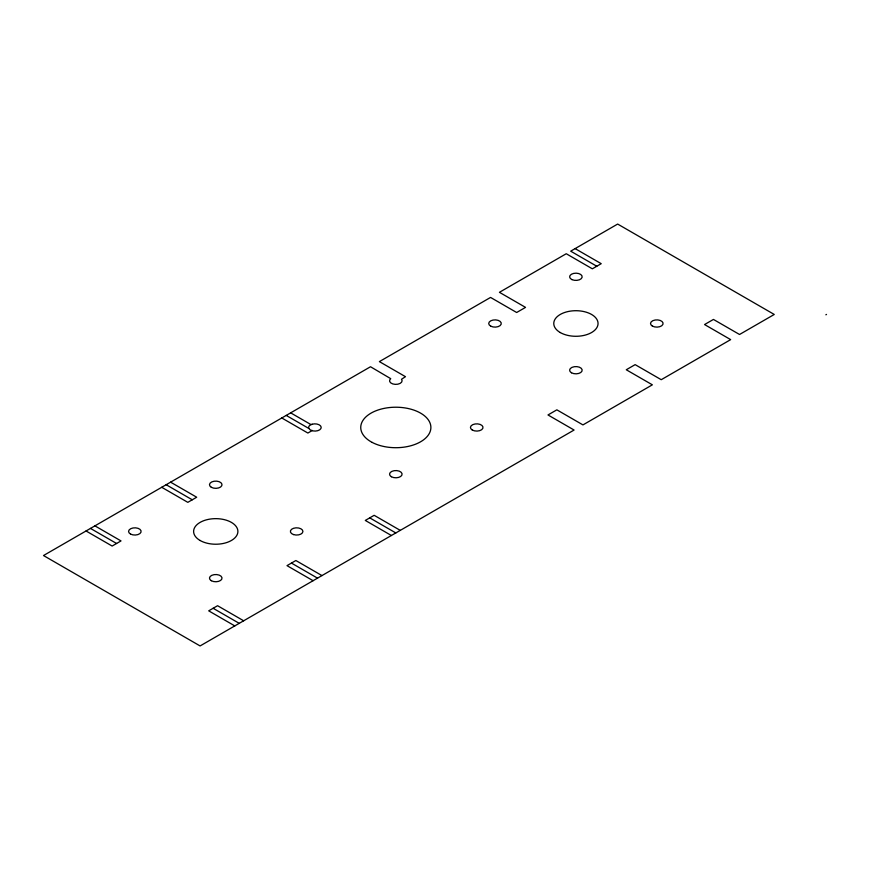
<?xml version="1.0" encoding="UTF-8"?>
<svg xmlns="http://www.w3.org/2000/svg" width="870" height="870" viewBox="0 0 870 870"><rect width="100%" height="100%" fill="white"/><g stroke="black" fill="none" stroke-linecap="round" stroke-linejoin="round"><path stroke-width="1.3" d="M312.308 430.476L307.871 433.042L281.782 417.97M825.869 314.799L826.5 314.429M575.124 248.613L601.224 263.675L592.35 268.808L566.25 253.735L499.434 292.309L525.534 307.382L516.66 312.504L490.56 297.431L379.385 361.615L405.485 376.688L401.538 379.255A6.275 3.621 0 0 1 395.219 384.366A6.275 3.621 0 0 1 390.717 378.657L370.511 366.748L43.5 555.538L200.089 645.942L574.08 430.03L547.98 414.957L556.854 409.835L582.954 424.908L652.369 384.823L626.269 369.761L635.143 364.639L661.243 379.701L730.669 339.626L704.569 324.553L713.443 319.431L739.543 334.493L774.256 314.462L617.656 224.058L570.687 251.169L596.787 266.242M290.645 412.848L311.068 424.636M286.219 415.414L309.002 428.562M400.265 530.374L374.165 515.312L365.291 520.434L391.391 535.507M369.728 517.867L395.828 532.94M170.596 482.165L196.696 497.227L187.822 502.349L161.722 487.287M166.159 484.721L192.259 499.793M321.965 575.581L295.865 560.519L287.002 565.641L313.091 580.703M291.428 563.075L317.528 578.148M94.917 525.861L121.017 540.922L112.143 546.045L86.043 530.983M90.48 528.416L116.58 543.489M243.676 620.788L217.576 605.716L208.702 610.838L234.802 625.911M213.139 608.282L239.239 623.344M312.102 424.234L310.753 424.756A6.275 3.621 0 0 0 308.774 428.203L310.231 429.878L312.95 430.9A6.275 3.621 0 0 0 321.182 427.203A6.275 3.621 0 0 0 312.102 424.234M200.089 540.477A22.141 12.789 0 0 0 237.14 534.745A22.141 12.789 0 0 0 210.018 519.085A22.141 12.789 0 0 0 200.089 540.477M560.247 332.536A22.141 12.789 0 0 0 597.298 326.805A22.141 12.789 0 0 0 570.176 311.145A22.141 12.789 0 0 0 560.247 332.536M372.208 442.428A35.061 20.238 0 0 0 430.074 431.792A35.061 20.238 0 0 0 385.192 408.171A35.061 20.238 0 0 0 372.208 442.428M211.312 580.703A6.275 3.621 0 0 0 221.806 579.083A6.275 3.621 0 0 0 214.129 574.646A6.275 3.621 0 0 0 211.312 580.703M293.516 534.572A6.275 3.621 0 0 0 302.923 531.429A6.275 3.621 0 0 0 293.516 528.297A6.275 3.621 0 0 0 293.516 534.572M391.391 476.738A6.275 3.621 0 0 0 401.886 475.118A6.275 3.621 0 0 0 394.208 470.681A6.275 3.621 0 0 0 391.391 476.738M472.29 430.03A6.275 3.621 0 0 0 482.796 428.399A6.275 3.621 0 0 0 475.107 423.962A6.275 3.621 0 0 0 472.29 430.03M571.47 372.773A6.275 3.621 0 0 0 581.965 371.142A6.275 3.621 0 0 0 574.276 366.705A6.275 3.621 0 0 0 571.47 372.773M652.369 326.065A6.275 3.621 0 0 0 662.875 324.434A6.275 3.621 0 0 0 655.186 319.997A6.275 3.621 0 0 0 652.369 326.065M130.565 534.082A6.275 3.621 0 0 0 140.962 532.244A6.275 3.621 0 0 0 133.012 527.97A6.275 3.621 0 0 0 130.565 534.082M211.312 487.287A6.275 3.621 0 0 0 221.806 485.656A6.275 3.621 0 0 0 214.129 481.23A6.275 3.621 0 0 0 211.312 487.287M490.81 326.196A6.275 3.621 0 0 0 501.142 324.249A6.275 3.621 0 0 0 493.051 320.051A6.275 3.621 0 0 0 490.81 326.196M571.992 279.618A6.275 3.621 0 0 0 582.106 277.323A6.275 3.621 0 0 0 573.613 273.419A6.275 3.621 0 0 0 571.992 279.618"/></g></svg>
